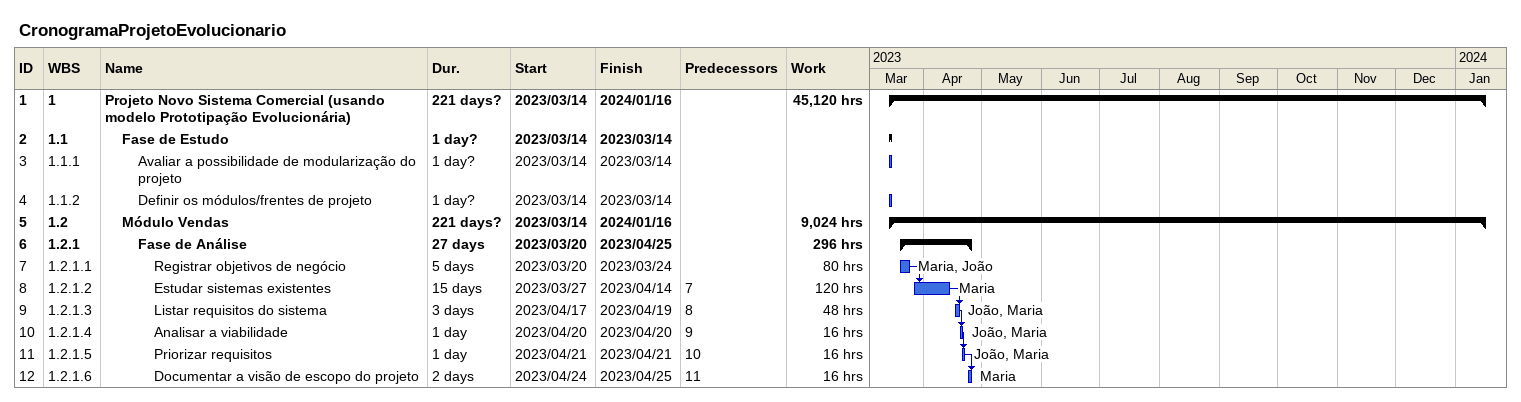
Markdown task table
CronogramaProjetoEvolucionario

| ID | WBS | Task | Duration | Start | Finish | Predecessors | Resources | Work (h) |
|---|---|---|---|---|---|---|---|---|
| 1 | 1 | **Projeto Novo Sistema Comercial (usando modelo Prototipação Evolucionária)** | 221d? | 2023-03-14 | 2024-01-16 |  |  | 45120 |
| 2 | 1.1 | **Fase de Estudo** | 1d? | 2023-03-14 | 2023-03-14 |  |  |  |
| 3 | 1.1.1 | Avaliar a possibilidade de modularização do projeto | 1d? | 2023-03-14 | 2023-03-14 |  |  |  |
| 4 | 1.1.2 | Definir os módulos/frentes de projeto | 1d? | 2023-03-14 | 2023-03-14 |  |  |  |
| 5 | 1.2 | **Módulo Vendas** | 221d? | 2023-03-14 | 2024-01-16 |  |  | 9024 |
| 6 | 1.2.1 | **Fase de Análise** | 27d | 2023-03-20 | 2023-04-25 |  |  | 296 |
| 7 | 1.2.1.1 | Registrar objetivos de negócio | 5d | 2023-03-20 | 2023-03-24 |  | Maria, João | 80 |
| 8 | 1.2.1.2 | Estudar sistemas existentes | 15d | 2023-03-27 | 2023-04-14 | 7 | Maria | 120 |
| 9 | 1.2.1.3 | Listar requisitos do sistema | 3d | 2023-04-17 | 2023-04-19 | 8 | João, Maria | 48 |
| 10 | 1.2.1.4 | Analisar a viabilidade | 1d | 2023-04-20 | 2023-04-20 | 9 | João, Maria | 16 |
| 11 | 1.2.1.5 | Priorizar requisitos | 1d | 2023-04-21 | 2023-04-21 | 10 | João, Maria | 16 |
| 12 | 1.2.1.6 | Documentar a visão de escopo do projeto | 2d | 2023-04-24 | 2023-04-25 | 11 | Maria | 16 |
